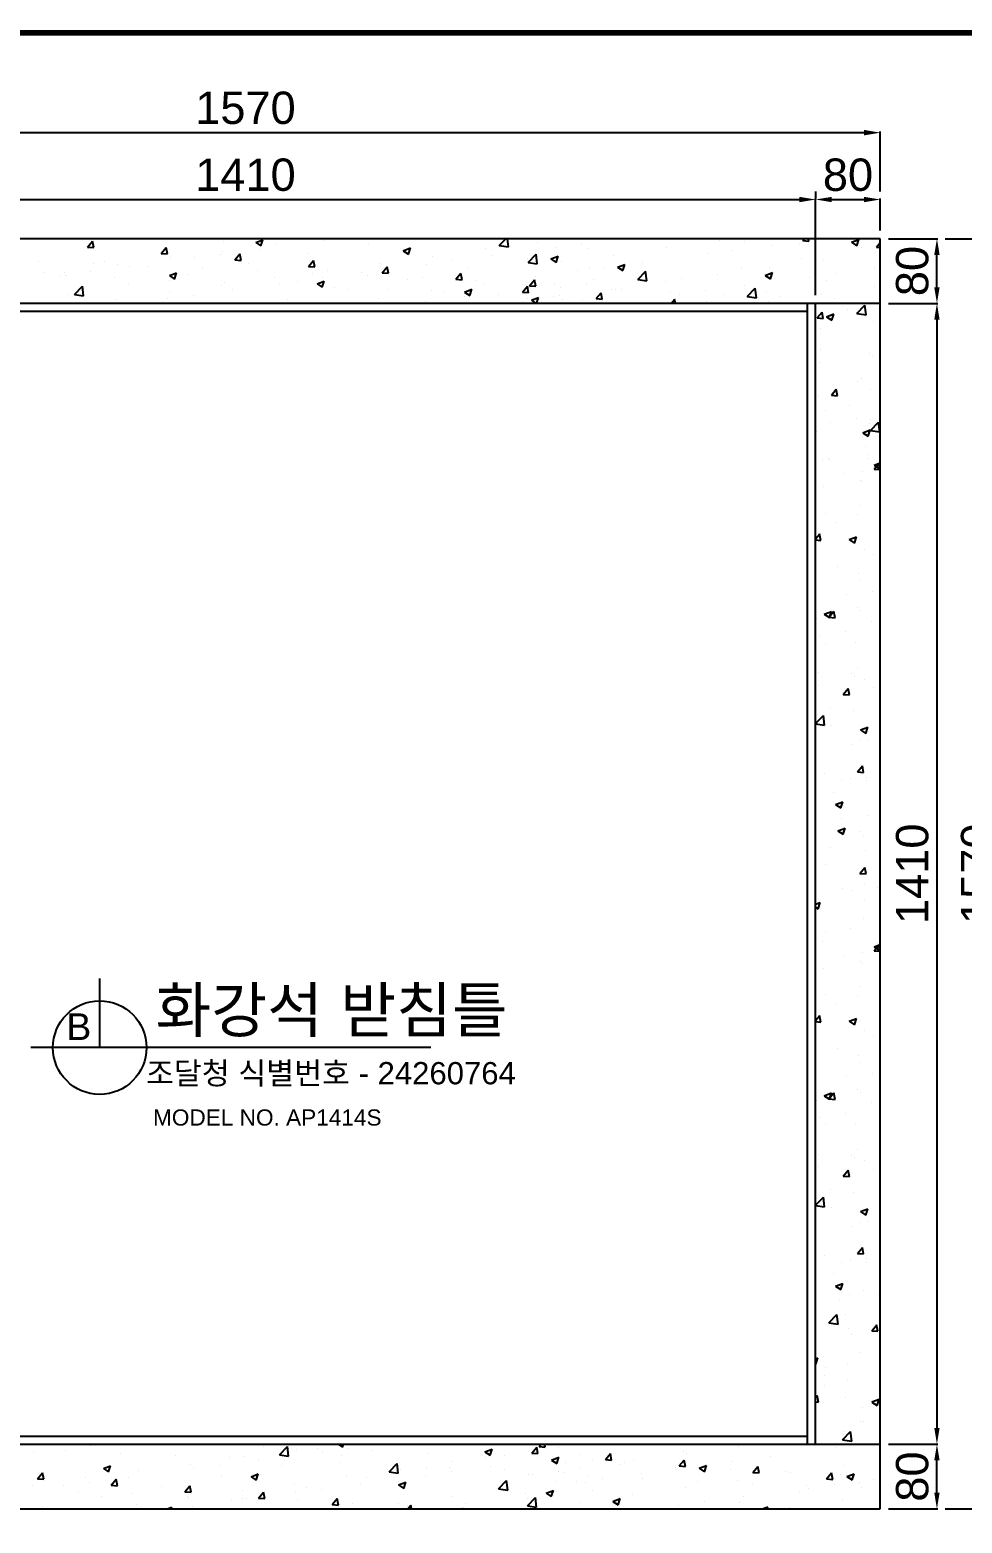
# Model space of a CAD drawing. Header units: millimetres. Extents: x 11916 to 17892, y -30913 to -26687.
# Drawn here: x 15538 to 16691, y -28671 to -26826 of the extents above; entities that cross this region are included whole.
import ezdxf
from ezdxf.enums import TextEntityAlignment as Align

# ---------------------------------------------------------------- set-up
doc = ezdxf.new("R2010")
doc.units = ezdxf.units.MM
for name, color, linetype in [('LAYOUT', 7, 'Continuous'), ('TEXT', 7, 'Continuous'), ('받침틀', 251, 'Continuous')]:
    doc.layers.add(name, color=color, linetype=linetype)
doc.styles.get("Standard").update_dxf_attribs({"font": 'arial.ttf'})
doc.dimstyles.new('ISO-25', dxfattribs={"dimtxt": 40, "dimasz": 20, "dimexe": 1.25, "dimexo": 10, "dimgap": 10, "dimtad": 1, "dimdec": 0, "dimtxsty": 'Standard', "dimcen": 2.5, "dimclrd": 3, "dimclre": 3, "dimclrt": 3, "dimadec": 0, "dimazin": 0, "dimtfac": 1, "dimtdec": 0, "dimtmove": 0, "dimatfit": 3, "dimfxl": 0, "dimarcsym": 0})

# ---------------------------------------------------------------- blocks, each defined once
blk = doc.blocks.new('*D34')
at = {"color": 3, "lineweight": -2, "transparency": 16777216}
for p, q in [((15099.4, -27025.2), (15099.4, -27033.9)), ((15119.4, -27035.2), (16489.4, -27035.2)), ((16509.4, -27153.6), (16509.4, -27033.9))]:
    blk.add_line(p, q, dxfattribs=at)
at = {"color": 3, "transparency": 16777216}
for points in [[(15119.4, -27031.9), (15119.4, -27038.5), (15099.4, -27035.2)], [(16489.4, -27031.9), (16489.4, -27038.5), (16509.4, -27035.2)]]:
    blk.add_solid(points, dxfattribs=at)
at = {"layer": 'Defpoints', "color": 0, "transparency": 16777216}
for p in [(15099.4, -27035.2), (16509.4, -27035.2), (16509.4, -27163.6)]:
    blk.add_point(p, dxfattribs=at)
at = {"color": 3, "transparency": 16777216, "insert": (15804.4, -27004.8), "char_height": 40, "attachment_point": 5}
blk.add_mtext('1410', dxfattribs=at)
blk = doc.blocks.new('*D35')
at = {"color": 3, "lineweight": -2, "transparency": 16777216}
for p, q in [((16509.4, -27025.2), (16509.4, -27033.9)), ((16529.4, -27035.2), (16569.4, -27035.2)), ((16589.4, -27073.6), (16589.4, -27033.9))]:
    blk.add_line(p, q, dxfattribs=at)
at = {"color": 3, "transparency": 16777216}
for points in [[(16529.4, -27031.9), (16529.4, -27038.5), (16509.4, -27035.2)], [(16569.4, -27031.9), (16569.4, -27038.5), (16589.4, -27035.2)]]:
    blk.add_solid(points, dxfattribs=at)
at = {"layer": 'Defpoints', "color": 0, "transparency": 16777216}
for p in [(16509.4, -27035.2), (16589.4, -27035.2), (16589.4, -27083.6)]:
    blk.add_point(p, dxfattribs=at)
at = {"color": 3, "transparency": 16777216, "insert": (16549.4, -27004.8), "char_height": 40, "attachment_point": 5}
blk.add_mtext('80', dxfattribs=at)
blk = doc.blocks.new('*D31')
at = {"color": 3, "lineweight": -2, "transparency": 16777216}
for p, q in [((15019.4, -27025.2), (15019.4, -26951.3)), ((16569.4, -26952.6), (15039.4, -26952.6)), ((16589.4, -27025.2), (16589.4, -26951.3))]:
    blk.add_line(p, q, dxfattribs=at)
at = {"color": 3, "transparency": 16777216}
for points in [[(15039.4, -26949.2), (15039.4, -26955.9), (15019.4, -26952.6)], [(16569.4, -26949.2), (16569.4, -26955.9), (16589.4, -26952.6)]]:
    blk.add_solid(points, dxfattribs=at)
at = {"layer": 'Defpoints', "color": 0, "transparency": 16777216}
for p in [(15019.4, -26952.6), (15019.4, -27035.2), (16589.4, -27035.2)]:
    blk.add_point(p, dxfattribs=at)
at = {"color": 3, "transparency": 16777216, "insert": (15804.4, -26922.1), "char_height": 40, "attachment_point": 5}
blk.add_mtext('1570', dxfattribs=at)
blk = doc.blocks.new('*D36')
at = {"color": 3, "lineweight": -2, "transparency": 16777216}
for p, q in [((16599.4, -27083.6), (16660.6, -27083.6)), ((16659.4, -27143.6), (16659.4, -27103.6)), ((16599.4, -27163.6), (16660.6, -27163.6))]:
    blk.add_line(p, q, dxfattribs=at)
at = {"color": 3, "transparency": 16777216}
for points in [[(16656.1, -27103.6), (16662.7, -27103.6), (16659.4, -27083.6)], [(16656.1, -27143.6), (16662.7, -27143.6), (16659.4, -27163.6)]]:
    blk.add_solid(points, dxfattribs=at)
at = {"layer": 'Defpoints', "color": 0, "transparency": 16777216}
for p in [(16589.4, -27083.6), (16659.4, -27083.6), (16589.4, -27163.6)]:
    blk.add_point(p, dxfattribs=at)
at = {"color": 3, "transparency": 16777216, "insert": (16629, -27123.6), "char_height": 40, "attachment_point": 5, "rotation": 90}
blk.add_mtext('80', dxfattribs=at)
blk = doc.blocks.new('*D37')
at = {"color": 3, "lineweight": -2, "transparency": 16777216}
for p, q in [((16640, -27163.6), (16660.6, -27163.6)), ((16659.4, -27183.6), (16659.4, -28553.6)), ((16599.4, -28573.6), (16660.6, -28573.6))]:
    blk.add_line(p, q, dxfattribs=at)
at = {"color": 3, "transparency": 16777216}
for points in [[(16656.1, -27183.6), (16662.7, -27183.6), (16659.4, -27163.6)], [(16656.1, -28553.6), (16662.7, -28553.6), (16659.4, -28573.6)]]:
    blk.add_solid(points, dxfattribs=at)
at = {"layer": 'Defpoints', "color": 0, "transparency": 16777216}
for p in [(16630, -27163.6), (16589.4, -28573.6), (16659.4, -28573.6)]:
    blk.add_point(p, dxfattribs=at)
at = {"color": 3, "transparency": 16777216, "insert": (16629, -27868.6), "char_height": 40, "attachment_point": 5, "rotation": 90}
blk.add_mtext('1410', dxfattribs=at)
blk = doc.blocks.new('*D38')
at = {"color": 3, "lineweight": -2, "transparency": 16777216}
for p, q in [((16649.4, -28573.6), (16658.1, -28573.6)), ((16659.4, -28633.6), (16659.4, -28593.6)), ((16599.4, -28653.6), (16660.6, -28653.6))]:
    blk.add_line(p, q, dxfattribs=at)
at = {"color": 3, "transparency": 16777216}
for points in [[(16656.1, -28593.6), (16662.7, -28593.6), (16659.4, -28573.6)], [(16656.1, -28633.6), (16662.7, -28633.6), (16659.4, -28653.6)]]:
    blk.add_solid(points, dxfattribs=at)
at = {"layer": 'Defpoints', "color": 0, "transparency": 16777216}
for p in [(16659.4, -28573.6), (16659.4, -28573.6), (16589.4, -28653.6)]:
    blk.add_point(p, dxfattribs=at)
at = {"color": 3, "transparency": 16777216, "insert": (16629, -28613.6), "char_height": 40, "attachment_point": 5, "rotation": 90}
blk.add_mtext('80', dxfattribs=at)
blk = doc.blocks.new('*D32')
at = {"color": 3, "lineweight": -2, "transparency": 16777216}
for p, q in [((16669.4, -27083.6), (16740.9, -27083.6)), ((16739.7, -28633.6), (16739.7, -27103.6)), ((16669.4, -28653.6), (16740.9, -28653.6))]:
    blk.add_line(p, q, dxfattribs=at)
at = {"color": 3, "transparency": 16777216}
for points in [[(16736.4, -27103.6), (16743, -27103.6), (16739.7, -27083.6)], [(16736.4, -28633.6), (16743, -28633.6), (16739.7, -28653.6)]]:
    blk.add_solid(points, dxfattribs=at)
at = {"layer": 'Defpoints', "color": 0, "transparency": 16777216}
for p in [(16659.4, -27083.6), (16739.7, -27083.6), (16659.4, -28653.6)]:
    blk.add_point(p, dxfattribs=at)
at = {"color": 3, "transparency": 16777216, "insert": (16709.3, -27868.6), "char_height": 40, "attachment_point": 5, "rotation": 90}
blk.add_mtext('1570', dxfattribs=at)

msp = doc.modelspace()

# ---------------------------------------------------------------- linework, layer by layer
at = {"linetype": 'Continuous'}
for p, q in [((15609.2, -27093.9), (15615.4, -27086.6)), ((15609.2, -27093.9), (15616.8, -27094.6)), ((15616.8, -27094.6), (15615.3, -27086.6)), ((15777.8, -27086.8), (15777.8, -27086.8)), ((15817.1, -27088.3), (15826, -27084.9)), ((15817.1, -27088.4), (15823.4, -27092.6)), ((15823.4, -27092.6), (15826, -27084.9)), ((15842, -27089.5), (15842, -27089.5)), ((15901.6, -27086.3), (15901.6, -27086.3)), ((15956.3, -27089.3), (15956.3, -27089.3)), ((16118.3, -27091.9), (16126.3, -27083.6)), ((16118.3, -27091.9), (16129.6, -27093.6)), ((16129.6, -27093.7), (16128.4, -27083.6)), ((16165.1, -27088.1), (16165.1, -27088.1)), ((16168.3, -27083.7), (16168.3, -27083.7)), ((16220.2, -27090.1), (16220.2, -27090.1)), ((16354.2, -27084.3), (16354.2, -27084.3)), ((16390.1, -27085.4), (16390.1, -27085.4)), ((16422, -27087.2), (16422, -27087.2)), ((16455, -27091.7), (16455, -27091.7)), ((16489.8, -27090.1), (16489.8, -27090.1)), ((16493.6, -27086), (16495.7, -27083.6)), ((16493.6, -27086), (16501.2, -27086.7)), ((16501.2, -27086.7), (16500.6, -27083.6)), ((16553.8, -27088.1), (16562.7, -27084.7)), ((16553.8, -27088.1), (16560.2, -27092.3)), ((16557.6, -27092.9), (16557.6, -27092.9)), ((16560.2, -27092.3), (16562.7, -27084.7)), ((16584.7, -27094), (16589.4, -27088.4)), ((16584.7, -27094), (16589.4, -27094.4)), ((15548.2, -27112), (15548.2, -27112)), ((15629.6, -27112.3), (15629.6, -27112.3)), ((15700.3, -27101.9), (15706.5, -27094.6)), ((15700.3, -27101.9), (15707.9, -27102.5)), ((15703.7, -27099.5), (15703.7, -27099.5)), ((15707.9, -27102.5), (15706.4, -27094.6)), ((15711.9, -27107.2), (15711.9, -27107.2)), ((15741.5, -27107.4), (15741.5, -27107.4)), ((15773.3, -27103.2), (15773.3, -27103.2)), ((15776, -27099.1), (15776, -27099.1)), ((15791.4, -27109.8), (15797.6, -27102.5)), ((15791.4, -27109.8), (15799, -27110.5)), ((15799, -27110.5), (15797.5, -27102.5)), ((15821.4, -27096.9), (15821.4, -27096.9)), ((15882.3, -27102), (15882.3, -27102)), ((15882.5, -27117.8), (15888.6, -27110.5)), ((15890.1, -27118.5), (15888.6, -27110.5)), ((15999.6, -27098.5), (16008.5, -27095.1)), ((15999.6, -27098.5), (16005.9, -27102.8)), ((16005.9, -27102.8), (16008.5, -27095.1)), ((16035.8, -27105.2), (16035.8, -27105.2)), ((16060.1, -27111.1), (16060.1, -27111.1)), ((16101, -27096.3), (16101, -27096.3)), ((16108.2, -27104.8), (16108.2, -27104.8)), ((16153, -27108.3), (16153, -27108.3)), ((16153.8, -27112.9), (16163.7, -27102.6)), ((16165.1, -27114.7), (16163.7, -27102.6)), ((16182.1, -27108.7), (16191, -27105.3)), ((16182.1, -27108.7), (16188.4, -27113)), ((16188.4, -27094.2), (16188.4, -27094.2)), ((16188.4, -27113), (16191, -27105.3)), ((16194.8, -27112), (16194.8, -27112)), ((16227, -27095.6), (16227, -27095.6)), ((16258.9, -27103.8), (16258.9, -27103.8)), ((16324.9, -27094.3), (16324.9, -27094.3)), ((16375.1, -27102.2), (16375.1, -27102.2)), ((16406.9, -27098), (16406.9, -27098)), ((16492.1, -27107.8), (16492.1, -27107.8)), ((16518.6, -27110), (16518.6, -27110)), ((16566.2, -27095.1), (16566.2, -27095.1)), ((16583.8, -27101), (16583.8, -27101)), ((15555.6, -27125), (15555.6, -27125)), ((15574.9, -27129.1), (15574.9, -27129.1)), ((15580.7, -27125.6), (15580.7, -27125.6)), ((15581.4, -27128.5), (15581.4, -27128.5)), ((15613.2, -27124.3), (15613.2, -27124.3)), ((15616, -27114.9), (15616, -27114.9)), ((15646.7, -27116.1), (15646.7, -27116.1)), ((15661.3, -27117.9), (15661.3, -27117.9)), ((15683.8, -27117.7), (15683.8, -27117.7)), ((15710.4, -27129.3), (15719.3, -27125.9)), ((15710.4, -27129.3), (15716.7, -27133.6)), ((15716.7, -27133.6), (15719.2, -27125.9)), ((15734.1, -27127.4), (15734.1, -27127.4)), ((15751.5, -27120.6), (15751.5, -27120.6)), ((15808.2, -27114.7), (15808.2, -27114.7)), ((15819.3, -27123.5), (15819.3, -27123.5)), ((15882.5, -27117.8), (15890.1, -27118.5)), ((15887.1, -27126.3), (15887.1, -27126.3)), ((15905.7, -27122.9), (15905.7, -27122.9)), ((15948.1, -27125.9), (15948.1, -27125.9)), ((15954.9, -27129.2), (15954.9, -27129.2)), ((15969.8, -27114.7), (15969.8, -27114.7)), ((15973.6, -27125.8), (15979.7, -27118.5)), ((15973.6, -27125.8), (15981.2, -27126.4)), ((15981.2, -27126.4), (15979.7, -27118.5)), ((16028.3, -27115.3), (16028.3, -27115.3)), ((16064.7, -27133.7), (16070.8, -27126.4)), ((16072.2, -27134.4), (16070.8, -27126.5)), ((16078.9, -27121), (16078.9, -27121)), ((16153.8, -27112.9), (16165.1, -27114.7)), ((16163.6, -27130.4), (16163.6, -27130.4)), ((16215, -27123.3), (16215, -27123.3)), ((16229.6, -27120.9), (16229.6, -27120.9)), ((16246.8, -27119.1), (16246.8, -27119.1)), ((16264.6, -27118.9), (16273.5, -27115.4)), ((16264.6, -27118.9), (16270.9, -27123.1)), ((16270.9, -27123.1), (16273.5, -27115.5)), ((16289.4, -27133.9), (16299.3, -27123.6)), ((16294.9, -27112.7), (16294.9, -27112.7)), ((16300.6, -27135.7), (16299.2, -27123.6)), ((16388.5, -27127.6), (16388.5, -27127.6)), ((16418, -27120.5), (16418, -27120.5)), ((16447.1, -27129), (16456, -27125.6)), ((16447.1, -27129), (16453.4, -27133.3)), ((16452.7, -27119.5), (16452.7, -27119.5)), ((16453.4, -27133.3), (16456, -27125.6)), ((16533.6, -27127), (16533.6, -27127)), ((16581.7, -27120.7), (16581.7, -27120.7)), ((15593, -27152.5), (15602.9, -27142.2)), ((15604.2, -27154.3), (15602.8, -27142.2)), ((15642.7, -27131.9), (15642.7, -27131.9)), ((15660.1, -27140.1), (15660.1, -27140.1)), ((15710.4, -27149.5), (15710.4, -27149.5)), ((15710.5, -27134.8), (15710.5, -27134.8)), ((15774.5, -27141.3), (15774.5, -27141.3)), ((15778.3, -27137.7), (15778.3, -27137.7)), ((15788, -27147), (15788, -27147)), ((15840.5, -27131.8), (15840.5, -27131.8)), ((15846.1, -27140.5), (15846.1, -27140.5)), ((15868.2, -27136.4), (15868.2, -27136.4)), ((15892.9, -27139.5), (15901.8, -27136.1)), ((15892.9, -27139.5), (15899.2, -27143.7)), ((15899.2, -27143.7), (15901.8, -27136.1)), ((15900, -27132.2), (15900, -27132.2)), ((15913.9, -27143.4), (15913.9, -27143.4)), ((15930.8, -27146.4), (15930.8, -27146.4)), ((15981.7, -27146.3), (15981.7, -27146.3)), ((16004.8, -27133.7), (16004.8, -27133.7)), ((16022.7, -27132.1), (16022.7, -27132.1)), ((16034.2, -27147.5), (16034.2, -27147.5)), ((16049.5, -27149.1), (16049.5, -27149.1)), ((16064.7, -27133.7), (16072.3, -27134.4)), ((16075.4, -27149.6), (16084.3, -27146.2)), ((16081.7, -27153.9), (16084.3, -27146.2)), ((16090.5, -27134.9), (16090.5, -27134.9)), ((16099.4, -27138.6), (16099.4, -27138.6)), ((16146.9, -27149.7), (16153, -27142.4)), ((16154.4, -27150.4), (16153, -27142.4)), ((16155, -27144.3), (16155, -27144.3)), ((16155.8, -27141.7), (16161.9, -27134.4)), ((16155.8, -27141.7), (16163.4, -27142.4)), ((16158.3, -27137.8), (16158.3, -27137.8)), ((16163.3, -27142.4), (16161.9, -27134.4)), ((16186.7, -27140.1), (16186.7, -27140.1)), ((16193.9, -27143.5), (16193.9, -27143.5)), ((16226.1, -27140.7), (16226.1, -27140.7)), ((16234.8, -27133.8), (16234.8, -27133.8)), ((16257.4, -27146.1), (16257.4, -27146.1)), ((16261.7, -27146.4), (16261.7, -27146.4)), ((16269.9, -27145.9), (16269.9, -27145.9)), ((16289.4, -27133.9), (16300.6, -27135.7)), ((16323.3, -27136.6), (16323.3, -27136.6)), ((16329.5, -27149.2), (16329.5, -27149.2)), ((16344, -27133.2), (16344, -27133.2)), ((16373.5, -27148.1), (16373.5, -27148.1)), ((16421.6, -27141.8), (16421.6, -27141.8)), ((16424.9, -27155), (16434.8, -27144.7)), ((16436.2, -27156.7), (16434.8, -27144.7)), ((16448.5, -27148.4), (16448.5, -27148.4)), ((16501.8, -27131.2), (16501.8, -27131.2)), ((16522.5, -27135.7), (16522.5, -27135.7)), ((16582.3, -27143.3), (16582.3, -27143.3)), ((15586, -27152.9), (15586, -27152.9)), ((15593, -27152.5), (15604.2, -27154.3)), ((15645.1, -27158.4), (15645.1, -27158.4)), ((15708.1, -27157.5), (15708.1, -27157.5)), ((15738.1, -27163.6), (15738.4, -27163.3)), ((15738.4, -27163.6), (15738.4, -27163.3)), ((15739.9, -27153.3), (15739.9, -27153.3)), ((15856.7, -27159.2), (15856.7, -27159.2)), ((15968.3, -27157), (15968.3, -27157)), ((16026.6, -27161.2), (16026.6, -27161.2)), ((16074.7, -27154.9), (16074.7, -27154.9)), ((16075.4, -27149.7), (16081.7, -27153.9)), ((16117.3, -27152), (16117.3, -27152)), ((16146.9, -27149.7), (16154.5, -27150.3)), ((16152.9, -27157.7), (16152.9, -27157.7)), ((16157.9, -27159.8), (16166.8, -27156.4)), ((16157.9, -27159.8), (16163.5, -27163.6)), ((16164.4, -27163.6), (16166.8, -27156.4)), ((16185.1, -27154.8), (16185.1, -27154.8)), ((16193.2, -27154.2), (16193.2, -27154.2)), ((16195.8, -27158.7), (16195.8, -27158.7)), ((16220.7, -27160.6), (16220.7, -27160.6)), ((16228, -27163.2), (16228, -27163.2)), ((16238, -27157.6), (16244.1, -27150.4)), ((16238, -27157.6), (16245.6, -27158.3)), ((16245.5, -27158.3), (16244.1, -27150.4)), ((16261.5, -27162.8), (16261.5, -27162.8)), ((16288.5, -27163.4), (16288.5, -27163.4)), ((16330.8, -27163.6), (16335.2, -27158.3)), ((16336.1, -27163.6), (16335.1, -27158.3)), ((16341.7, -27152.3), (16341.7, -27152.3)), ((16374.4, -27161.1), (16374.4, -27161.1)), ((16397.3, -27152.1), (16397.3, -27152.1)), ((16424.9, -27154.9), (16436.2, -27156.7)), ((16451.1, -27161.8), (16451.1, -27161.8)), ((16465.1, -27155), (16465.1, -27155)), ((16517.1, -27152.3), (16517.1, -27152.3)), ((16532.9, -27157.8), (16532.9, -27157.8)), ((16560.4, -27176), (16570.3, -27165.7)), ((16571.7, -27177.7), (16570.3, -27165.7)), ((16511.3, -27181.6), (16517.4, -27174.3)), ((16511.3, -27181.6), (16518.8, -27182.2)), ((16518.8, -27182.2), (16517.3, -27174.3)), ((16522.9, -27180.2), (16531.8, -27176.7)), ((16522.9, -27180.2), (16529.3, -27184.4)), ((16529.3, -27184.4), (16531.8, -27176.8)), ((16548.3, -27170.8), (16548.3, -27170.8)), ((16559.7, -27174.9), (16559.7, -27174.9)), ((16560.4, -27176), (16571.7, -27177.7)), ((16571, -27180.1), (16571, -27180.1)), ((16580.8, -27185.6), (16580.8, -27185.6)), ((16515.6, -27194.5), (16515.6, -27194.5)), ((16514.9, -27220.9), (16514.9, -27220.9)), ((16514, -27236.8), (16514, -27236.8)), ((16575.4, -27225.3), (16575.4, -27225.3)), ((16579.2, -27227.9), (16579.2, -27227.9)), ((16565.8, -27255.9), (16565.8, -27255.9)), ((16528.9, -27277.1), (16535, -27269.8)), ((16528.9, -27277.1), (16536.5, -27277.7)), ((16536.4, -27277.8), (16535, -27269.8)), ((16561.7, -27260.4), (16561.7, -27260.4)), ((16577.7, -27270.2), (16577.7, -27270.2)), ((16512.5, -27279.1), (16512.5, -27279.1)), ((16522.2, -27296.5), (16522.2, -27296.5)), ((16550.7, -27290.2), (16550.7, -27290.2)), ((16509.7, -27304.3), (16509.7, -27304.3)), ((16528.3, -27310.5), (16528.3, -27310.5)), ((16560.1, -27306.3), (16560.1, -27306.3)), ((16576.1, -27312.4), (16576.1, -27312.4)), ((16577.3, -27320.7), (16587.2, -27310.4)), ((16577.5, -27307.2), (16577.5, -27307.2)), ((16588.6, -27322.5), (16587.2, -27310.4)), ((16510.9, -27321.4), (16510.9, -27321.4)), ((16567.8, -27323.4), (16576.7, -27320)), ((16567.8, -27323.4), (16574.2, -27327.7)), ((16574.2, -27327.7), (16576.7, -27320)), ((16577.3, -27320.7), (16588.6, -27322.5)), ((16570.7, -27341), (16570.7, -27341)), ((16574.8, -27350), (16574.8, -27350)), ((16518.5, -27356.6), (16518.5, -27356.6)), ((16525.4, -27354.7), (16525.4, -27354.7)), ((16526.7, -27356.4), (16526.7, -27356.4)), ((16566.9, -27370.8), (16566.9, -27370.8)), ((16574.6, -27354.7), (16574.6, -27354.7)), ((16581.7, -27368.4), (16587.9, -27361.1)), ((16581.7, -27368.4), (16589.3, -27369)), ((16581.8, -27363.4), (16589.4, -27360.5)), ((16581.8, -27363.4), (16588.2, -27367.7)), ((16586.3, -27359.5), (16586.3, -27359.5)), ((16589.3, -27369), (16587.8, -27361.1)), ((16588.2, -27367.7), (16589.4, -27363.9)), ((16545.3, -27373.7), (16545.3, -27373.7)), ((16565, -27382.2), (16565, -27382.2)), ((16567.8, -27384.1), (16567.8, -27384.1)), ((16519.7, -27390.4), (16519.7, -27390.4)), ((16521.4, -27422.8), (16521.4, -27422.8)), ((16561, -27424), (16561, -27424)), ((16565.3, -27413.1), (16565.3, -27413.1)), ((16534.4, -27434.2), (16534.4, -27434.2)), ((16509.4, -27454.6), (16514.4, -27448.6)), ((16509.4, -27456), (16515.9, -27456.6)), ((16515.8, -27456.6), (16514.3, -27448.6)), ((16550.9, -27455.5), (16559.8, -27452.1)), ((16550.9, -27455.5), (16557.3, -27459.8)), ((16557.3, -27459.8), (16559.8, -27452.1)), ((16563.8, -27455.3), (16563.8, -27455.3)), ((16569.9, -27467.3), (16569.9, -27467.3)), ((16581.2, -27473.7), (16581.2, -27473.7)), ((16536.3, -27488.9), (16536.3, -27488.9)), ((16562.2, -27497.6), (16562.2, -27497.6)), ((16563.1, -27506), (16563.1, -27506)), ((16547.8, -27523.8), (16547.8, -27523.8)), ((16579.6, -27519.6), (16579.6, -27519.6)), ((16511, -27553.5), (16511, -27553.5)), ((16520, -27547.6), (16528.9, -27544.2)), ((16520, -27547.6), (16526.4, -27551.8)), ((16525.9, -27551.4), (16532, -27544.1)), ((16525.9, -27551.4), (16533.5, -27552.1)), ((16526.4, -27551.8), (16528.9, -27544.2)), ((16533.4, -27552.1), (16532, -27544.2)), ((16560.7, -27539.9), (16560.7, -27539.9)), ((16564.7, -27543), (16564.7, -27543)), ((16514.4, -27573.9), (16514.4, -27573.9)), ((16546.2, -27569.7), (16546.2, -27569.7)), ((16578.8, -27556.3), (16578.8, -27556.3)), ((16521, -27583.6), (16521, -27583.6)), ((16559.1, -27582.2), (16559.1, -27582.2)), ((16512.8, -27619.8), (16512.8, -27619.8)), ((16554.1, -27621.2), (16554.1, -27621.2)), ((16557.6, -27624.4), (16557.6, -27624.4)), ((16560.9, -27613.5), (16560.9, -27613.5)), ((16569.5, -27628.1), (16569.5, -27628.1)), ((16513.1, -27635.4), (16513.1, -27635.4)), ((16543.5, -27647), (16549.6, -27639.7)), ((16543.5, -27647), (16551.1, -27647.6)), ((16551.1, -27647.6), (16549.6, -27639.7)), ((16580.9, -27638.3), (16580.9, -27638.3)), ((16527.5, -27663.6), (16527.5, -27663.6)), ((16509.4, -27683), (16519, -27673)), ((16509.4, -27683.4), (16520.4, -27685.1)), ((16520.4, -27685.1), (16519, -27673)), ((16556.1, -27666.7), (16556.1, -27666.7)), ((16528.8, -27685.8), (16528.8, -27685.8)), ((16564.9, -27690.8), (16571.3, -27695.1)), ((16565, -27690.8), (16573.8, -27687.4)), ((16571.3, -27695.1), (16573.8, -27687.4)), ((16574.3, -27703.1), (16574.3, -27703.1)), ((16554.5, -27709), (16554.5, -27709)), ((16564.3, -27703.9), (16564.3, -27703.9)), ((16561.1, -27742.5), (16567.3, -27735.2)), ((16568.7, -27743.2), (16567.2, -27735.2)), ((16520.7, -27744.5), (16520.7, -27744.5)), ((16540.9, -27753.2), (16540.9, -27753.2)), ((16553, -27751.3), (16553, -27751.3)), ((16561.1, -27742.5), (16568.7, -27743.2)), ((16571.9, -27753.6), (16571.9, -27753.6)), ((16572.6, -27749), (16572.6, -27749)), ((16530.9, -27767.8), (16530.9, -27767.8)), ((16534, -27782.9), (16540.4, -27787.2)), ((16534.1, -27782.9), (16542.9, -27779.5)), ((16540.4, -27787.2), (16542.9, -27779.5)), ((16536.9, -27815.5), (16545.8, -27812.1)), ((16541.4, -27800.1), (16541.4, -27800.1)), ((16543.3, -27819.8), (16545.8, -27812.1)), ((16573, -27797), (16573, -27797)), ((16536.9, -27815.5), (16543.3, -27819.8)), ((16565.4, -27816.7), (16565.4, -27816.7)), ((16568.5, -27822.5), (16568.5, -27822.5)), ((16527.5, -27836.7), (16527.5, -27836.7)), ((16571.5, -27839.3), (16571.5, -27839.3)), ((16588.2, -27839.7), (16588.2, -27839.7)), ((16521.8, -27857.3), (16521.8, -27857.3)), ((16564.1, -27868.1), (16570.2, -27860.8)), ((16564.1, -27868.1), (16571.7, -27868.8)), ((16571.7, -27868.8), (16570.2, -27860.9)), ((16543.2, -27887), (16543.2, -27887)), ((16569.9, -27881.5), (16569.9, -27881.5)), ((16586.5, -27885.6), (16586.5, -27885.6)), ((16509.4, -27906.3), (16514.9, -27904.2)), ((16512.4, -27911.8), (16514.9, -27904.2)), ((16554.8, -27889.8), (16554.8, -27889.8)), ((16570.3, -27901.8), (16570.3, -27901.8)), ((16509.4, -27909.9), (16512.4, -27911.8)), ((16568.4, -27923.8), (16568.4, -27923.8)), ((16521.3, -27939.8), (16521.3, -27939.8)), ((16553.1, -27935.7), (16553.1, -27935.7)), ((16518.5, -27951.9), (16518.5, -27951.9)), ((16581.7, -27963.7), (16587.9, -27956.4)), ((16581.8, -27958.7), (16589.4, -27955.8)), ((16581.8, -27958.7), (16588.2, -27963)), ((16586.3, -27954.8), (16586.3, -27954.8)), ((16589.3, -27964.3), (16587.8, -27956.4)), ((16588.2, -27963), (16589.4, -27959.3)), ((16545.3, -27969), (16545.3, -27969)), ((16565, -27977.5), (16565, -27977.5)), ((16566.9, -27966.1), (16566.9, -27966.1)), ((16567.8, -27979.4), (16567.8, -27979.4)), ((16581.7, -27963.7), (16589.3, -27964.3)), ((16519.7, -27985.8), (16519.7, -27985.8)), ((16565.3, -28008.4), (16565.3, -28008.4)), ((16521.4, -28018.1), (16521.4, -28018.1)), ((16534.4, -28029.5), (16534.4, -28029.5)), ((16561, -28019.3), (16561, -28019.3)), ((16509.4, -28049.9), (16514.4, -28043.9)), ((16509.4, -28051.3), (16515.9, -28051.9)), ((16515.8, -28051.9), (16514.3, -28043.9)), ((16550.9, -28050.8), (16559.8, -28047.4)), ((16550.9, -28050.8), (16557.3, -28055.1)), ((16557.3, -28055.1), (16559.8, -28047.4)), ((16563.8, -28050.7), (16563.8, -28050.7)), ((16569.9, -28062.6), (16569.9, -28062.6)), ((16581.2, -28069), (16581.2, -28069)), ((16536.3, -28084.2), (16536.3, -28084.2)), ((16562.2, -28092.9), (16562.2, -28092.9)), ((16563.1, -28101.3), (16563.1, -28101.3)), ((16547.8, -28119.1), (16547.8, -28119.1)), ((16579.6, -28114.9), (16579.6, -28114.9)), ((16520, -28142.9), (16528.9, -28139.5)), ((16520, -28142.9), (16526.4, -28147.2)), ((16525.9, -28146.8), (16532, -28139.5)), ((16526.4, -28147.2), (16528.9, -28139.5)), ((16533.4, -28147.4), (16532, -28139.5)), ((16560.7, -28135.2), (16560.7, -28135.2)), ((16564.7, -28138.4), (16564.7, -28138.4)), ((16511, -28148.8), (16511, -28148.8)), ((16525.9, -28146.8), (16533.5, -28147.4)), ((16578.8, -28151.7), (16578.8, -28151.7)), ((16514.4, -28169.2), (16514.4, -28169.2)), ((16521, -28179), (16521, -28179)), ((16546.2, -28165), (16546.2, -28165)), ((16559.1, -28177.5), (16559.1, -28177.5)), ((16512.8, -28215.1), (16512.8, -28215.1)), ((16554.1, -28216.6), (16554.1, -28216.6)), ((16557.6, -28219.8), (16557.6, -28219.8)), ((16560.9, -28208.8), (16560.9, -28208.8)), ((16513.1, -28230.8), (16513.1, -28230.8)), ((16543.5, -28242.3), (16549.6, -28235)), ((16551.1, -28243), (16549.6, -28235)), ((16569.5, -28223.4), (16569.5, -28223.4)), ((16580.9, -28233.6), (16580.9, -28233.6)), ((16543.5, -28242.3), (16551.1, -28242.9)), ((16509.4, -28278.3), (16519, -28268.3)), ((16520.4, -28280.4), (16519, -28268.3)), ((16527.5, -28258.9), (16527.5, -28258.9)), ((16556.1, -28262), (16556.1, -28262)), ((16509.4, -28278.7), (16520.4, -28280.4)), ((16528.8, -28281.1), (16528.8, -28281.1)), ((16564.9, -28286.1), (16571.3, -28290.4)), ((16565, -28286.1), (16573.8, -28282.7)), ((16571.3, -28290.4), (16573.8, -28282.7)), ((16554.5, -28304.3), (16554.5, -28304.3)), ((16564.3, -28299.2), (16564.3, -28299.2)), ((16574.3, -28298.4), (16574.3, -28298.4)), ((16561.1, -28337.8), (16567.3, -28330.5)), ((16568.7, -28338.5), (16567.2, -28330.5)), ((16520.7, -28339.8), (16520.7, -28339.8)), ((16540.9, -28348.5), (16540.9, -28348.5)), ((16553, -28346.6), (16553, -28346.6)), ((16561.1, -28337.8), (16568.7, -28338.5)), ((16571.9, -28348.9), (16571.9, -28348.9)), ((16572.6, -28344.3), (16572.6, -28344.3)), ((16530.9, -28363.1), (16530.9, -28363.1)), ((16534, -28378.2), (16540.4, -28382.5)), ((16534.1, -28378.2), (16542.9, -28374.8)), ((16540.4, -28382.5), (16542.9, -28374.8)), ((16569.2, -28384.2), (16569.2, -28384.2)), ((16539.2, -28394.4), (16539.2, -28394.4)), ((16551.4, -28388.9), (16551.4, -28388.9)), ((16587.3, -28388.1), (16587.3, -28388.1)), ((16525.9, -28423.4), (16535.8, -28413.1)), ((16537.2, -28425.1), (16535.8, -28413.1)), ((16546.6, -28413.4), (16546.6, -28413.4)), ((16525.9, -28423.4), (16537.2, -28425.1)), ((16549.9, -28431.2), (16549.9, -28431.2)), ((16553.9, -28438.2), (16553.9, -28438.2)), ((16578.8, -28433.3), (16584.9, -28426)), ((16578.8, -28433.3), (16586.4, -28434)), ((16586.3, -28434), (16584.8, -28426.1)), ((16509.4, -28467.9), (16512, -28466.9)), ((16509.4, -28474.5), (16509.5, -28474.6)), ((16509.5, -28474.6), (16512, -28466.9)), ((16521.9, -28478.3), (16521.9, -28478.3)), ((16548.3, -28473.4), (16548.3, -28473.4)), ((16563.9, -28460), (16563.9, -28460)), ((16520.5, -28488.3), (16520.5, -28488.3)), ((16548.7, -28495.4), (16548.7, -28495.4)), ((16509.4, -28516), (16511.4, -28513.6)), ((16512.8, -28521.6), (16511.4, -28513.6)), ((16520.3, -28500.6), (16520.3, -28500.6)), ((16509.4, -28521.3), (16512.9, -28521.6)), ((16546.8, -28515.7), (16546.8, -28515.7)), ((16567.3, -28527.8), (16567.3, -28527.8)), ((16579, -28521.4), (16587.9, -28518)), ((16579, -28521.5), (16585.3, -28525.7)), ((16585.3, -28525.7), (16587.8, -28518)), ((16564.4, -28545.7), (16564.4, -28545.7)), ((16568.8, -28545), (16568.8, -28545)), ((16542.8, -28568.1), (16552.7, -28557.8)), ((16542.8, -28568.1), (16554, -28569.8)), ((16545.2, -28558), (16545.2, -28558)), ((16554, -28569.9), (16552.6, -28557.8)), ((15542.1, -28582.6), (15542.1, -28582.6)), ((15558.2, -28574.9), (15558.2, -28574.9)), ((15581.7, -28581.9), (15581.7, -28581.9)), ((15613.4, -28575.2), (15613.4, -28575.2)), ((15649.5, -28584.7), (15649.5, -28584.7)), ((15717.3, -28587.6), (15717.3, -28587.6)), ((15801.9, -28588.7), (15801.9, -28588.7)), ((15826.1, -28576.3), (15826.1, -28576.3)), ((15846.4, -28586.7), (15856.3, -28576.4)), ((15846.4, -28586.7), (15857.6, -28588.4)), ((15857.6, -28588.5), (15856.2, -28576.4)), ((15867.1, -28579.8), (15867.1, -28579.8)), ((15893.9, -28579.1), (15893.9, -28579.1)), ((15900.2, -28583.1), (15900.2, -28583.1)), ((15919.1, -28573.6), (15924.3, -28577.1)), ((15923.3, -28587.1), (15923.3, -28587.1)), ((15924.3, -28577.1), (15925.5, -28573.6)), ((15932, -28578.9), (15932, -28578.9)), ((15961.7, -28582), (15961.7, -28582)), ((15997.3, -28574.4), (15997.3, -28574.4)), ((16029.5, -28584.9), (16029.5, -28584.9)), ((16097.3, -28587.7), (16097.3, -28587.7)), ((16100.5, -28583), (16109.4, -28579.6)), ((16100.5, -28583), (16106.8, -28587.3)), ((16106.8, -28587.3), (16109.4, -28579.6)), ((16125, -28587.4), (16125, -28587.4)), ((16158.5, -28584.6), (16164.7, -28577.3)), ((16158.5, -28584.6), (16166.1, -28585.2)), ((16166.1, -28585.2), (16164.6, -28577.3)), ((16166.9, -28580.5), (16166.9, -28580.5)), ((16167.5, -28576.6), (16170, -28573.6)), ((16167.5, -28576.6), (16175, -28577.2)), ((16175, -28577.3), (16174.3, -28573.6)), ((16175.9, -28576.9), (16175.9, -28576.9)), ((16190.9, -28577.8), (16190.9, -28577.8)), ((16218.8, -28586.8), (16218.8, -28586.8)), ((16249.6, -28592.5), (16255.8, -28585.2)), ((16257.2, -28593.2), (16255.7, -28585.2)), ((16346.6, -28583.2), (16346.6, -28583.2)), ((16349.9, -28584.6), (16349.9, -28584.6)), ((16414.1, -28576.4), (16414.1, -28576.4)), ((16453.7, -28588.4), (16453.7, -28588.4)), ((16533.9, -28577.9), (16533.9, -28577.9)), ((16565.7, -28573.7), (16565.7, -28573.7)), ((15628.8, -28603.6), (15637.7, -28600.2)), ((15628.8, -28603.7), (15635.1, -28607.9)), ((15635.1, -28607.9), (15637.7, -28600.2)), ((15671.7, -28606.4), (15671.7, -28606.4)), ((15735.9, -28598.3), (15735.9, -28598.3)), ((15740.1, -28604.2), (15740.1, -28604.2)), ((15771.9, -28600), (15771.9, -28600)), ((15785.1, -28590.5), (15785.1, -28590.5)), ((15820, -28593.6), (15820, -28593.6)), ((15849.2, -28599.8), (15849.2, -28599.8)), ((15852.9, -28593.3), (15852.9, -28593.3)), ((15920.7, -28596.2), (15920.7, -28596.2)), ((15981.9, -28607.7), (15991.8, -28597.4)), ((15988.5, -28599.1), (15988.5, -28599.1)), ((15993.2, -28609.5), (15991.8, -28597.4)), ((15995.6, -28604.4), (15995.6, -28604.4)), ((16027.8, -28602.3), (16027.8, -28602.3)), ((16056.3, -28601.9), (16056.3, -28601.9)), ((16060.8, -28595.5), (16060.8, -28595.5)), ((16101.8, -28589.6), (16101.8, -28589.6)), ((16106.8, -28601.6), (16106.8, -28601.6)), ((16124.1, -28604.8), (16124.1, -28604.8)), ((16165.1, -28590.6), (16165.1, -28590.6)), ((16183, -28593.2), (16191.9, -28589.8)), ((16183, -28593.2), (16189.3, -28597.5)), ((16187, -28591), (16187, -28591)), ((16189.3, -28597.5), (16191.9, -28589.8)), ((16200.7, -28596.3), (16200.7, -28596.3)), ((16218.8, -28603), (16218.8, -28603)), ((16232.9, -28593.5), (16232.9, -28593.5)), ((16249.6, -28592.5), (16257.2, -28593.2)), ((16268.5, -28599.2), (16268.5, -28599.2)), ((16272.5, -28595.9), (16272.5, -28595.9)), ((16284.7, -28593.5), (16284.7, -28593.5)), ((16336.3, -28602), (16336.3, -28602)), ((16340.7, -28600.5), (16346.9, -28593.2)), ((16340.7, -28600.5), (16348.3, -28601.2)), ((16348.3, -28601.2), (16346.8, -28593.2)), ((16365.5, -28603.4), (16374.4, -28600)), ((16365.5, -28603.4), (16371.9, -28607.6)), ((16371.9, -28607.6), (16374.4, -28600)), ((16373.8, -28599), (16373.8, -28599)), ((16404.1, -28604.9), (16404.1, -28604.9)), ((16405.6, -28594.8), (16405.6, -28594.8)), ((16431.8, -28608.5), (16437.9, -28601.2)), ((16439.4, -28609.1), (16437.9, -28601.2)), ((16543.7, -28600.3), (16543.7, -28600.3)), ((15540.6, -28624.9), (15540.6, -28624.9)), ((15547.4, -28616.3), (15553.5, -28609)), ((15547.4, -28616.3), (15555, -28617)), ((15555, -28617), (15553.5, -28609)), ((15580, -28625.2), (15580, -28625.2)), ((15606.5, -28615.3), (15606.5, -28615.3)), ((15611.8, -28621.1), (15611.8, -28621.1)), ((15638.5, -28624.3), (15644.6, -28617)), ((15638.5, -28624.3), (15646.1, -28625)), ((15646.1, -28625), (15644.6, -28617)), ((15659.9, -28614.7), (15659.9, -28614.7)), ((15701.1, -28625.3), (15701.1, -28625.3)), ((15729.6, -28632.3), (15735.7, -28625)), ((15737.2, -28632.9), (15735.7, -28625)), ((15775.1, -28612.6), (15775.1, -28612.6)), ((15811.3, -28613.8), (15820.2, -28610.4)), ((15811.3, -28613.8), (15817.6, -28618.1)), ((15817.6, -28618.1), (15820.2, -28610.4)), ((15865.5, -28622.1), (15865.5, -28622.1)), ((15929.7, -28614), (15929.7, -28614)), ((15946.7, -28622.7), (15946.7, -28622.7)), ((15953.7, -28615), (15953.7, -28615)), ((15981.9, -28607.7), (15993.2, -28609.5)), ((15993.8, -28624), (16002.7, -28620.6)), ((15993.8, -28624), (16000.1, -28628.3)), ((16000.1, -28628.3), (16002.7, -28620.6)), ((16026.9, -28612.1), (16026.9, -28612.1)), ((16058.7, -28607.9), (16058.7, -28607.9)), ((16117.4, -28628.8), (16127.3, -28618.4)), ((16128.7, -28630.5), (16127.3, -28618.4)), ((16154.6, -28611.2), (16154.6, -28611.2)), ((16159.7, -28610.5), (16159.7, -28610.5)), ((16189.4, -28620.1), (16189.4, -28620.1)), ((16191.9, -28607.6), (16191.9, -28607.6)), ((16198.5, -28608.6), (16198.5, -28608.6)), ((16213.7, -28620), (16213.7, -28620)), ((16224.4, -28621.3), (16224.4, -28621.3)), ((16227.5, -28613.4), (16227.5, -28613.4)), ((16245.5, -28615.8), (16245.5, -28615.8)), ((16293.6, -28609.5), (16293.6, -28609.5)), ((16295.3, -28616.2), (16295.3, -28616.2)), ((16363.1, -28619.1), (16363.1, -28619.1)), ((16412.5, -28618.7), (16412.5, -28618.7)), ((16430.9, -28622), (16430.9, -28622)), ((16431.8, -28608.5), (16439.4, -28609.1)), ((16471.9, -28607.8), (16471.9, -28607.8)), ((16478.5, -28609.2), (16478.5, -28609.2)), ((16498.7, -28624.8), (16498.7, -28624.8)), ((16522.9, -28616.4), (16529, -28609.1)), ((16522.9, -28616.4), (16530.5, -28617.1)), ((16530.5, -28617.1), (16529, -28609.1)), ((16532.3, -28623.8), (16532.3, -28623.8)), ((16539.7, -28610.6), (16539.7, -28610.6)), ((16548.1, -28613.5), (16557, -28610.1)), ((16548.1, -28613.5), (16554.4, -28617.8)), ((16554.4, -28617.8), (16556.9, -28610.1)), ((16563.5, -28620.8), (16563.5, -28620.8)), ((16580.4, -28617.5), (16580.4, -28617.5)), ((15597.5, -28632.2), (15597.5, -28632.2)), ((15627, -28638), (15627, -28638)), ((15665.3, -28635.1), (15665.3, -28635.1)), ((15729.6, -28632.3), (15737.2, -28632.9)), ((15733.1, -28638), (15733.1, -28638)), ((15734.3, -28640.5), (15734.3, -28640.5)), ((15786.6, -28643.7), (15786.6, -28643.7)), ((15800.3, -28631), (15800.3, -28631)), ((15800.9, -28640.8), (15800.9, -28640.8)), ((15805.6, -28640.4), (15805.6, -28640.4)), ((15820.7, -28640.2), (15826.8, -28632.9)), ((15820.7, -28640.2), (15828.3, -28640.9)), ((15828.2, -28640.9), (15826.8, -28632.9)), ((15866.8, -28633.2), (15866.8, -28633.2)), ((15868.7, -28643.7), (15868.7, -28643.7)), ((15879.6, -28627.7), (15879.6, -28627.7)), ((15898.6, -28629), (15898.6, -28629)), ((15911.8, -28648.2), (15917.9, -28640.9)), ((15919.3, -28648.9), (15917.9, -28640.9)), ((16059.3, -28637.8), (16059.3, -28637.8)), ((16117.4, -28628.7), (16128.7, -28630.5)), ((16123.4, -28629.6), (16123.4, -28629.6)), ((16150.3, -28634), (16150.3, -28634)), ((16153, -28649.8), (16162.9, -28639.5)), ((16153.6, -28641.1), (16153.6, -28641.1)), ((16164.3, -28651.5), (16162.9, -28639.5)), ((16176.3, -28634.2), (16185.2, -28630.7)), ((16176.3, -28634.2), (16182.6, -28638.4)), ((16182.6, -28638.4), (16185.2, -28630.8)), ((16185.4, -28636.9), (16185.4, -28636.9)), ((16233.5, -28630.6), (16233.5, -28630.6)), ((16258.8, -28644.3), (16267.7, -28640.9)), ((16258.8, -28644.3), (16265.1, -28648.6)), ((16265.1, -28648.6), (16267.7, -28640.9)), ((16283.2, -28635.8), (16283.2, -28635.8)), ((16348.4, -28626.9), (16348.4, -28626.9)), ((16420.3, -28638.5), (16420.3, -28638.5)), ((16489.5, -28633.5), (16489.5, -28633.5)), ((16500.5, -28628), (16500.5, -28628)), ((16542.2, -28642.5), (16542.2, -28642.5)), ((16566.5, -28627.7), (16566.5, -28627.7)), ((15553, -28650.7), (15553, -28650.7)), ((15670.2, -28648.7), (15670.2, -28648.7)), ((15707.7, -28653.6), (15713.5, -28651.4)), ((15712.7, -28653.6), (15713.5, -28651.4)), ((15731.5, -28653.2), (15731.5, -28653.2)), ((15738.5, -28650.1), (15738.5, -28650.1)), ((15911.8, -28648.2), (15919.4, -28648.9)), ((15936.5, -28646.6), (15936.5, -28646.6)), ((15994.1, -28646.7), (15994.1, -28646.7)), ((16004.3, -28649.4), (16004.3, -28649.4)), ((16005.1, -28653.6), (16009, -28648.9)), ((16009.8, -28653.6), (16009, -28648.9)), ((16072.1, -28652.3), (16072.1, -28652.3)), ((16073.4, -28651.7), (16073.4, -28651.7)), ((16076.3, -28646.8), (16076.3, -28646.8)), ((16153, -28649.8), (16164.3, -28651.5)), ((16153.1, -28653.4), (16153.1, -28653.4)), ((16217.2, -28645.3), (16217.2, -28645.3)), ((16340.4, -28649), (16340.4, -28649)), ((16372.2, -28644.9), (16372.2, -28644.9)), ((16415.4, -28646.2), (16415.4, -28646.2)), ((16443.7, -28653.6), (16450.2, -28651.1)), ((16449.4, -28653.6), (16450.2, -28651.1)), ((16476.9, -28651.5), (16476.9, -28651.5))]:
    msp.add_line(p, q, dxfattribs=at)
for p, q in [((15624.2, -28083.4), (15624.2, -27998.1)), ((16033.6, -28083.4), (15538.9, -28083.4))]:
    msp.add_line(p, q)
msp.add_circle((15624.2, -28083.4), 57.8)
at = {"layer": 'LAYOUT'}
msp.add_line((17749.8, -26829.1), (15988.9, -26829.1), dxfattribs=at)
at = {"layer": 'LAYOUT', "const_width": 7.11}
msp.add_lwpolyline([(12058, -30770.7), (17749.8, -30770.7), (17749.8, -26829.1), (12058, -26829.1)], close=True, dxfattribs=at)
at = {"layer": '받침틀'}
for p, q in [((16589.4, -27083.6), (15019.4, -27083.6)), ((16589.4, -28653.6), (16589.4, -27083.6)), ((16589.4, -27163.6), (15019.4, -27163.6)), ((16499.4, -28573.6), (16499.4, -27163.6)), ((16509.4, -28573.6), (16509.4, -27163.6)), ((16499.4, -27173.6), (15109.4, -27173.6)), ((15109.4, -28563.6), (16499.4, -28563.6)), ((15019.4, -28573.6), (16589.4, -28573.6)), ((15019.4, -28653.6), (16589.4, -28653.6))]:
    msp.add_line(p, q, dxfattribs=at)

# ---------------------------------------------------------------- texts
for s, height, p in [('B', 33, (15583, -28074.1)), ('조달청 식별번호 - 24260764', 27.5, (15681.4, -28128.8)), ('MODEL NO. AP1414S', 20, (15690.1, -28179.8))]:
    msp.add_text(s, height=height).set_placement(p)
at = {"layer": 'TEXT'}
msp.add_text('화강석 받침틀', height=55, dxfattribs=at).set_placement((15910.9, -28064.5), align=Align.CENTER)

# ---------------------------------------------------------------- dimensions: what is measured, and where the dimension line sits
for base, p1, p2, picture, middle in [((15019.4, -26952.6), (16589.4, -27035.2), (15019.4, -27035.2), '*D31', (15804.4, -26922.1)), ((16509.4, -27035.2), (15099.4, -27035.2), (16509.4, -27163.6), '*D34', (15804.4, -27004.8)), ((16589.4, -27035.2), (16509.4, -27035.2), (16589.4, -27083.6), '*D35', (16549.4, -27004.8))]:
    dim = msp.add_linear_dim(base=base, p1=p1, p2=p2, dimstyle='ISO-25')
    dim.commit()
    dim.dimension.update_dxf_attribs({"geometry": picture, "text_midpoint": middle})
for base, p1, p2, picture, middle in [((16659.4, -27083.6), (16589.4, -27163.6), (16589.4, -27083.6), '*D36', (16629, -27123.6)), ((16739.7, -27083.6), (16659.4, -28653.6), (16659.4, -27083.6), '*D32', (16709.3, -27868.6)), ((16659.4, -28573.6), (16630, -27163.6), (16589.4, -28573.6), '*D37', (16629, -27868.6)), ((16659.4, -28573.6), (16589.4, -28653.6), (16659.4, -28573.6), '*D38', (16629, -28613.6))]:
    dim = msp.add_linear_dim(base=base, p1=p1, p2=p2, angle=90, dimstyle='ISO-25')
    dim.commit()
    dim.dimension.update_dxf_attribs({"geometry": picture, "text_midpoint": middle})

doc.saveas('drawing.dxf')
